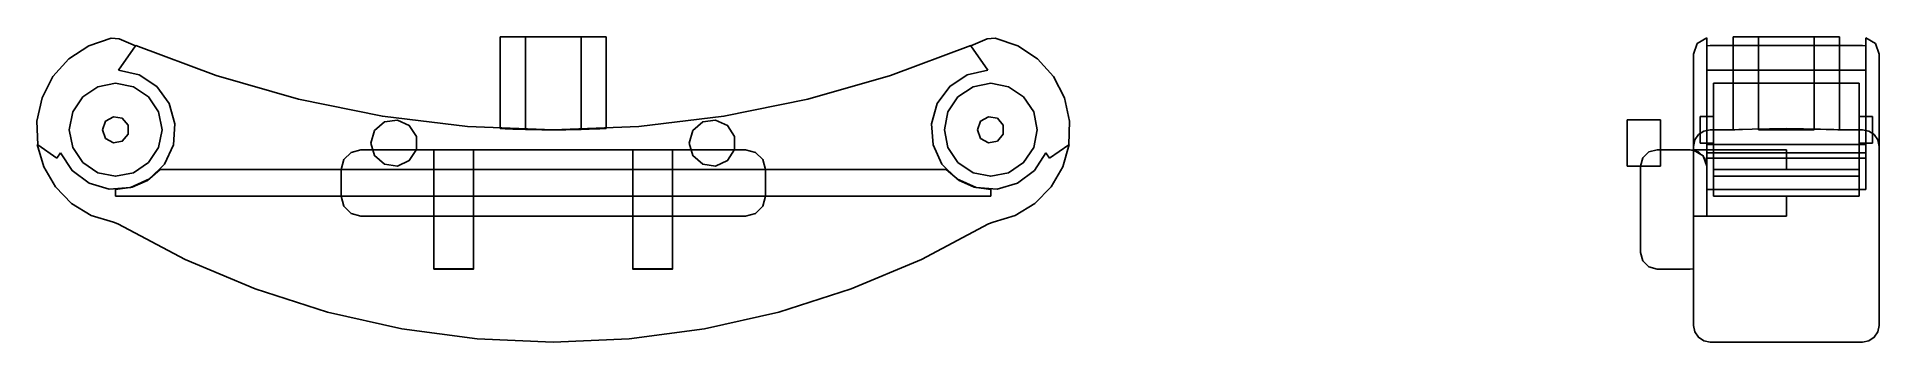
# Model space of a CAD drawing. Header units: millimetres. Extents: x -78 to 200, y -178 to 98.
# Drawn here: x -77.9 to 200, y 52 to 98 of the extents above.
import ezdxf

# ---------------------------------------------------------------- set-up
doc = ezdxf.new("R2010")
doc.units = ezdxf.units.MM
doc.layers.add('HIDDEN', color=8, linetype='Continuous')
doc.layers.add('VISIBLE', color=7, linetype='Continuous')

msp = doc.modelspace()

# ---------------------------------------------------------------- linework, layer by layer
at = {"layer": 'HIDDEN'}
for points in [[(-77.76, 81.73), (-77.89, 85.31), (-77.1, 88.82), (-75.46, 92.01), (-73.06, 94.69), (-70.06, 96.67), (-66.66, 97.83)], [(-65.45, 97.7), (-66.66, 97.83)], [(8, 98), (7.8, 98), (7.21, 98), (6.25, 98), (4.99, 98), (3.47, 98), (1.78, 98), (0, 98), (-1.78, 98), (-3.47, 98), (-4.99, 98), (-6.25, 98), (-7.21, 98), (-7.8, 98), (-8, 98)], [(-4.2, 98), (-4.09, 98), (-3.78, 98), (-3.28, 98), (-2.62, 98), (-1.82, 98), (-0.93, 98), (0, 98), (0.93, 98), (1.82, 98), (2.62, 98), (3.28, 98), (3.78, 98), (4.09, 98), (4.2, 98)], [(4.2, 98), (4.09, 98), (3.78, 98), (3.28, 98), (2.62, 98), (1.82, 98), (0.93, 98), (0, 98), (-0.93, 98), (-1.82, 98), (-2.62, 98), (-3.28, 98), (-3.78, 98), (-4.09, 98), (-4.2, 98)], [(-4.2, 84.05), (-4.2, 98)], [(4.2, 98), (4.2, 84.05)], [(66.66, 97.83), (65.45, 97.7)], [(174, 97.87), (174, 97.83)], [(174, 97.7), (174, 97.87)], [(174, 97.87), (174, 97.83)], [(174, 97.83), (174, 97.82), (174, 97.81), (174, 97.8), (174, 97.8), (174, 97.79), (174, 97.78), (174, 97.77), (174, 97.76), (174, 97.75), (174, 97.74), (174, 97.73), (174, 97.72), (174, 97.71), (174, 97.7)], [(174, 96.65), (174, 96.72), (174, 96.8), (174, 96.87), (174, 96.95), (174, 97.02), (174, 97.09), (174, 97.17), (174, 97.24), (174, 97.32), (174, 97.4), (174, 97.47), (174, 97.55), (174, 97.62), (174, 97.7)], [(186, 98), (185.1, 98), (184.22, 98), (183.36, 98), (182.53, 98), (181.74, 98), (181.01, 98), (180.34, 98), (179.75, 98), (179.23, 98), (178.79, 98), (178.45, 98), (178.2, 98), (178.05, 98), (178, 98)], [(186, 98), (185.53, 98), (185.07, 98), (184.61, 98), (184.18, 98), (183.77, 98), (183.38, 98), (183.03, 98), (182.72, 98), (182.44, 98), (182.22, 98), (182.04, 98), (181.91, 98), (181.83, 98), (181.8, 98)], [(181.8, 98), (181.91, 98), (182.22, 98), (182.72, 98), (183.38, 98), (184.18, 98), (185.07, 98), (186, 98), (186.93, 98), (187.82, 98), (188.62, 98), (189.28, 98), (189.78, 98), (190.09, 98), (190.2, 98)], [(181.8, 98), (181.8, 84)], [(194, 98), (193.95, 98), (193.8, 98), (193.55, 98), (193.21, 98), (192.77, 98), (192.25, 98), (191.66, 98), (190.99, 98), (190.26, 98), (189.47, 98), (188.64, 98), (187.78, 98), (186.9, 98), (186, 98)], [(190.2, 98), (190.17, 98), (190.09, 98), (189.96, 98), (189.78, 98), (189.56, 98), (189.28, 98), (188.97, 98), (188.62, 98), (188.23, 98), (187.82, 98), (187.39, 98), (186.93, 98), (186.47, 98), (186, 98)], [(190.2, 98), (190.2, 84)], [(198, 97.87), (198, 97.83)], [(198, 97.7), (198, 97.87)], [(198, 97.87), (198, 97.83)], [(198, 81.73), (198, 83.26), (198, 84.8), (198, 86.34), (198, 87.84), (198, 89.3), (198, 90.7), (198, 92.01), (198, 93.23), (198, 94.34), (198, 95.33), (198, 96.18), (198, 96.89), (198, 97.44), (198, 97.83)], [(198, 97.7), (198, 97.62), (198, 97.55), (198, 97.47), (198, 97.4), (198, 97.32), (198, 97.24), (198, 97.17), (198, 97.09), (198, 97.02), (198, 96.95), (198, 96.87), (198, 96.8), (198, 96.72), (198, 96.65)], [(-65.56, 92.99), (-63, 96.65)], [(-65.56, 92.99), (-63, 96.65)], [(-62.97, 96.69), (-50.86, 92.16), (-38.43, 88.61), (-25.76, 86.05), (-12.92, 84.51), (0, 84), (12.92, 84.51), (25.76, 86.05), (38.43, 88.61), (50.86, 92.16), (62.97, 96.69)], [(65.56, 92.99), (63, 96.65)], [(65.56, 92.99), (63, 96.65)], [(172, 81.5), (172, 81.57), (172, 81.79), (172, 82.15), (172, 82.65), (172, 83.3), (172, 84.08), (172, 85.01), (172, 86.08), (172, 87.29), (172, 88.64), (172, 90.13), (172, 91.75), (172, 93.51), (172, 95.4)], [(174.5, 96.69), (174, 96.65)], [(174, 96.65), (174, 96.03), (174, 95.31), (174, 94.49), (174, 93.59), (174, 92.61), (174, 91.56), (174, 90.45), (174, 89.28), (174, 88.07), (174, 86.83), (174, 85.56), (174, 84.28), (174, 83), (174, 81.73)], [(174, 92.99), (174, 96.65)], [(174.5, 96.69), (197.5, 96.69)], [(178, 96.69), (178, 84)], [(194, 96.69), (194, 84)], [(197.5, 96.69), (198, 96.65)], [(198, 92.99), (198, 96.65)], [(200, 81.5), (200, 81.57), (200, 81.79), (200, 82.15), (200, 82.65), (200, 83.3), (200, 84.08), (200, 85.01), (200, 86.08), (200, 87.29), (200, 88.64), (200, 90.13), (200, 91.75), (200, 93.51), (200, 95.4)], [(-65.56, 92.99), (-62.46, 92.28), (-59.8, 90.53), (-57.92, 87.96), (-57.05, 84.9), (-57.29, 81.73), (-58.63, 78.84), (-60.89, 76.59), (-63.78, 75.28), (-66.96, 75.05), (-70.01, 75.94), (-72.57, 77.84), (-74.3, 80.51)], [(-65.56, 92.99), (-62.46, 92.28), (-59.8, 90.53), (-57.92, 87.96), (-57.05, 84.9), (-57.29, 81.73), (-58.63, 78.84), (-60.89, 76.59), (-63.78, 75.28), (-66.96, 75.05), (-70.01, 75.94), (-72.57, 77.84), (-74.3, 80.51)], [(65.56, 92.99), (62.46, 92.28), (59.8, 90.53), (57.92, 87.96), (57.05, 84.9), (57.29, 81.73), (58.63, 78.84), (60.89, 76.59), (63.78, 75.28), (66.96, 75.05), (70.01, 75.94), (72.57, 77.84), (74.3, 80.51)], [(74.3, 80.51), (72.57, 77.84), (70.01, 75.94), (66.96, 75.05), (63.78, 75.28), (60.89, 76.59), (58.63, 78.84), (57.29, 81.73), (57.05, 84.9), (57.92, 87.96), (59.8, 90.53), (62.46, 92.28), (65.56, 92.99)], [(174, 92.99), (198, 92.99)], [(174, 92.99), (174, 92.68), (174, 91.94), (174, 90.82), (174, 89.36), (174, 87.65), (174, 85.76), (174, 83.78), (174, 81.81), (174, 79.95), (174, 78.29), (174, 76.91), (174, 75.86), (174, 75.22), (174, 75)], [(198, 92.99), (198, 92.68), (198, 91.94), (198, 90.82), (198, 89.36), (198, 87.65), (198, 85.76), (198, 83.78), (198, 81.81), (198, 79.95), (198, 78.29), (198, 76.91), (198, 75.86), (198, 75.22), (198, 75)], [(-73, 84), (-72.47, 86.68), (-70.95, 88.95), (-68.68, 90.47), (-66, 91), (-63.32, 90.47), (-61.05, 88.95), (-59.53, 86.68), (-59, 84), (-59.53, 81.32), (-61.05, 79.05), (-63.32, 77.53), (-66, 77), (-68.68, 77.53), (-70.95, 79.05), (-72.47, 81.32), (-73, 84)], [(-73, 84), (-72.47, 86.68), (-70.95, 88.95), (-68.68, 90.47), (-66, 91), (-63.32, 90.47), (-61.05, 88.95), (-59.53, 86.68), (-59, 84), (-59.53, 81.32), (-61.05, 79.05), (-63.32, 77.53), (-66, 77), (-68.68, 77.53), (-70.95, 79.05), (-72.47, 81.32), (-73, 84)], [(59, 84), (59.53, 86.68), (61.05, 88.95), (63.32, 90.47), (66, 91), (68.68, 90.47), (70.95, 88.95), (72.47, 86.68), (73, 84), (72.47, 81.32), (70.95, 79.05), (68.68, 77.53), (66, 77), (63.32, 77.53), (61.05, 79.05), (59.53, 81.32), (59, 84)], [(59, 84), (59.53, 86.68), (61.05, 88.95), (63.32, 90.47), (66, 91), (68.68, 90.47), (70.95, 88.95), (72.47, 86.68), (73, 84), (72.47, 81.32), (70.95, 79.05), (68.68, 77.53), (66, 77), (63.32, 77.53), (61.05, 79.05), (59.53, 81.32), (59, 84)], [(175, 84), (175, 84.78), (175, 85.56), (175, 86.31), (175, 87.04), (175, 87.72), (175, 88.36), (175, 88.95), (175, 89.47), (175, 89.93), (175, 90.31), (175, 90.61), (175, 90.82), (175, 90.96), (175, 91)], [(175, 84), (175, 84.78), (175, 85.56), (175, 86.31), (175, 87.04), (175, 87.72), (175, 88.36), (175, 88.95), (175, 89.47), (175, 89.93), (175, 90.31), (175, 90.61), (175, 90.82), (175, 90.96), (175, 91)], [(175, 91), (175, 90.82), (175, 90.31), (175, 89.47), (175, 88.36), (175, 87.04), (175, 85.56), (175, 84), (175, 82.44), (175, 80.96), (175, 79.64), (175, 78.53), (175, 77.69), (175, 77.18), (175, 77)], [(175, 91), (197, 91)], [(197, 84), (197, 84.78), (197, 85.56), (197, 86.31), (197, 87.04), (197, 87.72), (197, 88.36), (197, 88.95), (197, 89.47), (197, 89.93), (197, 90.31), (197, 90.61), (197, 90.82), (197, 90.96), (197, 91)], [(197, 84), (197, 84.78), (197, 85.56), (197, 86.31), (197, 87.04), (197, 87.72), (197, 88.36), (197, 88.95), (197, 89.47), (197, 89.93), (197, 90.31), (197, 90.61), (197, 90.82), (197, 90.96), (197, 91)], [(197, 91), (197, 90.82), (197, 90.31), (197, 89.47), (197, 88.36), (197, 87.04), (197, 85.56), (197, 84), (197, 82.44), (197, 80.96), (197, 79.64), (197, 78.53), (197, 77.69), (197, 77.18), (197, 77)], [(-68, 84), (-67.53, 85.29), (-66.35, 85.97), (-65, 85.73), (-64.12, 84.68), (-64.12, 83.32), (-65, 82.27), (-66.35, 82.03), (-67.53, 82.71), (-68, 84)], [(-68, 84), (-67.53, 85.29), (-66.35, 85.97), (-65, 85.73), (-64.12, 84.68), (-64.12, 83.32), (-65, 82.27), (-66.35, 82.03), (-67.53, 82.71), (-68, 84)], [(-68, 84), (-67.53, 85.29), (-66.35, 85.97), (-65, 85.73), (-64.12, 84.68), (-64.12, 83.32), (-65, 82.27), (-66.35, 82.03), (-67.53, 82.71), (-68, 84)], [(-68, 84), (-67.53, 85.29), (-66.35, 85.97), (-65, 85.73), (-64.12, 84.68), (-64.12, 83.32), (-65, 82.27), (-66.35, 82.03), (-67.53, 82.71), (-68, 84)], [(-27.5, 82), (-26.94, 83.89), (-25.45, 85.18), (-23.5, 85.46), (-21.71, 84.65), (-20.64, 82.99), (-20.64, 81.01), (-21.71, 79.35), (-23.5, 78.54), (-25.45, 78.82), (-26.94, 80.11), (-27.5, 82)], [(-3.4, 84.04), (-4.84, 84.07)], [(-4.2, 84.05), (-4.18, 84.05)], [(3.82, 84.04), (-1.21, 84), (-3.5, 84.04), (-4.03, 84.05), (-4.2, 84.05)], [(-4.12, 84.05), (-4.12, 84.05)], [(-4.1, 84.05), (-3.74, 84.04)], [(-2.76, 84.02), (-2.59, 84.02)], [(-1.44, 84.01), (-2.55, 84.02)], [(-1.72, 84.01), (-1.19, 84)], [(-0.76, 84), (-0.31, 84)], [(1.52, 84.01), (-0.46, 84)], [(-0.25, 84), (0.41, 84)], [(0.51, 84), (3.72, 84.04)], [(3.81, 84.04), (1.88, 84.01)], [(20.5, 82), (21.06, 83.89), (22.55, 85.18), (24.5, 85.46), (26.29, 84.65), (27.36, 82.99), (27.36, 81.01), (26.29, 79.35), (24.5, 78.54), (22.55, 78.82), (21.06, 80.11), (20.5, 82)], [(64, 84), (64.47, 85.29), (65.65, 85.97), (67, 85.73), (67.88, 84.68), (67.88, 83.32), (67, 82.27), (65.65, 82.03), (64.47, 82.71), (64, 84)], [(64, 84), (64.47, 85.29), (65.65, 85.97), (67, 85.73), (67.88, 84.68), (67.88, 83.32), (67, 82.27), (65.65, 82.03), (64.47, 82.71), (64, 84)], [(64, 84), (64.47, 85.29), (65.65, 85.97), (67, 85.73), (67.88, 84.68), (67.88, 83.32), (67, 82.27), (65.65, 82.03), (64.47, 82.71), (64, 84)], [(64, 84), (64.47, 85.29), (65.65, 85.97), (67, 85.73), (67.88, 84.68), (67.88, 83.32), (67, 82.27), (65.65, 82.03), (64.47, 82.71), (64, 84)], [(162, 82), (162, 82.39), (162, 82.78), (162, 83.16), (162, 83.52), (162, 83.86), (162, 84.18), (162, 84.47), (162, 84.74), (162, 84.96), (162, 85.15), (162, 85.3), (162, 85.41), (162, 85.48), (162, 85.5)], [(162, 85.5), (162, 85.41), (162, 85.15), (162, 84.74), (162, 84.18), (162, 83.52), (162, 82.78), (162, 82), (162, 81.22), (162, 80.48), (162, 79.82), (162, 79.26), (162, 78.85), (162, 78.59), (162, 78.5)], [(162, 82), (162, 82.39), (162, 82.78), (162, 83.16), (162, 83.52), (162, 83.86), (162, 84.18), (162, 84.47), (162, 84.74), (162, 84.96), (162, 85.15), (162, 85.3), (162, 85.41), (162, 85.48), (162, 85.5)], [(162, 85.5), (167, 85.5)], [(167, 82), (167, 82.39), (167, 82.78), (167, 83.16), (167, 83.52), (167, 83.86), (167, 84.18), (167, 84.47), (167, 84.74), (167, 84.96), (167, 85.15), (167, 85.3), (167, 85.41), (167, 85.48), (167, 85.5)], [(167, 85.5), (167, 85.41), (167, 85.15), (167, 84.74), (167, 84.18), (167, 83.52), (167, 82.78), (167, 82), (167, 81.22), (167, 80.48), (167, 79.82), (167, 79.26), (167, 78.85), (167, 78.59), (167, 78.5)], [(167, 82), (167, 82.39), (167, 82.78), (167, 83.16), (167, 83.52), (167, 83.86), (167, 84.18), (167, 84.47), (167, 84.74), (167, 84.96), (167, 85.15), (167, 85.3), (167, 85.41), (167, 85.48), (167, 85.5)], [(174.5, 84), (173.54, 83.81), (172.73, 83.27), (172.19, 82.46), (172, 81.5)], [(173, 84), (173, 84.22), (173, 84.45), (173, 84.66), (173, 84.87), (173, 85.06), (173, 85.25), (173, 85.41), (173, 85.56), (173, 85.69), (173, 85.8), (173, 85.89), (173, 85.95), (173, 85.99), (173, 86)], [(173, 86), (173, 85.95), (173, 85.8), (173, 85.56), (173, 85.25), (173, 84.87), (173, 84.45), (173, 84), (173, 83.55), (173, 83.13), (173, 82.75), (173, 82.44), (173, 82.2), (173, 82.05), (173, 82)], [(173, 84), (173, 84.22), (173, 84.45), (173, 84.66), (173, 84.87), (173, 85.06), (173, 85.25), (173, 85.41), (173, 85.56), (173, 85.69), (173, 85.8), (173, 85.89), (173, 85.95), (173, 85.99), (173, 86)], [(173, 86), (173, 85.95), (173, 85.8), (173, 85.56), (173, 85.25), (173, 84.87), (173, 84.45), (173, 84), (173, 83.55), (173, 83.13), (173, 82.75), (173, 82.44), (173, 82.2), (173, 82.05), (173, 82)], [(173, 86), (174, 86)], [(173, 86), (175, 86)], [(173, 82), (173, 82.01), (173, 82.05), (173, 82.11), (173, 82.2), (173, 82.31), (173, 82.44), (173, 82.59), (173, 82.75), (173, 82.94), (173, 83.13), (173, 83.34), (173, 83.55), (173, 83.78), (173, 84)], [(173, 82), (173, 82.01), (173, 82.05), (173, 82.11), (173, 82.2), (173, 82.31), (173, 82.44), (173, 82.59), (173, 82.75), (173, 82.94), (173, 83.13), (173, 83.34), (173, 83.55), (173, 83.78), (173, 84)], [(174, 82), (174, 82.28), (174, 82.57), (174, 82.85), (174, 83.14), (174, 83.42), (174, 83.71), (174, 84), (174, 84.29), (174, 84.58), (174, 84.86), (174, 85.15), (174, 85.43), (174, 85.72), (174, 86)], [(174.5, 84), (178, 84)], [(175, 84), (175, 84.22), (175, 84.45), (175, 84.66), (175, 84.87), (175, 85.06), (175, 85.25), (175, 85.41), (175, 85.56), (175, 85.69), (175, 85.8), (175, 85.89), (175, 85.95), (175, 85.99), (175, 86)], [(175, 86), (175, 85.95), (175, 85.8), (175, 85.56), (175, 85.25), (175, 84.87), (175, 84.45), (175, 84), (175, 83.55), (175, 83.13), (175, 82.75), (175, 82.44), (175, 82.2), (175, 82.05), (175, 82)], [(175, 84), (175, 84.22), (175, 84.45), (175, 84.66), (175, 84.87), (175, 85.06), (175, 85.25), (175, 85.41), (175, 85.56), (175, 85.69), (175, 85.8), (175, 85.89), (175, 85.95), (175, 85.99), (175, 86)], [(175, 86), (175, 85.95), (175, 85.8), (175, 85.56), (175, 85.25), (175, 84.87), (175, 84.45), (175, 84), (175, 83.55), (175, 83.13), (175, 82.75), (175, 82.44), (175, 82.2), (175, 82.05), (175, 82)], [(175, 77), (175, 77.04), (175, 77.18), (175, 77.39), (175, 77.69), (175, 78.07), (175, 78.53), (175, 79.05), (175, 79.64), (175, 80.28), (175, 80.96), (175, 81.69), (175, 82.44), (175, 83.22), (175, 84)], [(175, 82), (175, 82.01), (175, 82.05), (175, 82.11), (175, 82.2), (175, 82.31), (175, 82.44), (175, 82.59), (175, 82.75), (175, 82.94), (175, 83.13), (175, 83.34), (175, 83.55), (175, 83.78), (175, 84)], [(175, 77), (175, 77.04), (175, 77.18), (175, 77.39), (175, 77.69), (175, 78.07), (175, 78.53), (175, 79.05), (175, 79.64), (175, 80.28), (175, 80.96), (175, 81.69), (175, 82.44), (175, 83.22), (175, 84)], [(175, 82), (175, 82.01), (175, 82.05), (175, 82.11), (175, 82.2), (175, 82.31), (175, 82.44), (175, 82.59), (175, 82.75), (175, 82.94), (175, 83.13), (175, 83.34), (175, 83.55), (175, 83.78), (175, 84)], [(186, 84.2), (180.83, 84.11), (178, 84)], [(178, 84), (178.22, 84.01), (178.84, 84.04), (180.84, 84.11), (186, 84.2), (191.16, 84.11), (193.16, 84.04), (193.78, 84.01), (194, 84)], [(186, 84.05), (181.8, 84)], [(181.8, 84), (190.2, 84)], [(181.8, 84), (190.2, 84)], [(194, 84), (186, 84.2)], [(190.2, 84), (189.76, 84.01), (188.71, 84.03), (186, 84.05)], [(194, 84), (197.5, 84)], [(197, 84), (197, 84.22), (197, 84.45), (197, 84.66), (197, 84.87), (197, 85.06), (197, 85.25), (197, 85.41), (197, 85.56), (197, 85.69), (197, 85.8), (197, 85.89), (197, 85.95), (197, 85.99), (197, 86)], [(197, 86), (197, 85.95), (197, 85.8), (197, 85.56), (197, 85.25), (197, 84.87), (197, 84.45), (197, 84), (197, 83.55), (197, 83.13), (197, 82.75), (197, 82.44), (197, 82.2), (197, 82.05), (197, 82)], [(197, 84), (197, 84.22), (197, 84.45), (197, 84.66), (197, 84.87), (197, 85.06), (197, 85.25), (197, 85.41), (197, 85.56), (197, 85.69), (197, 85.8), (197, 85.89), (197, 85.95), (197, 85.99), (197, 86)], [(197, 86), (197, 85.95), (197, 85.8), (197, 85.56), (197, 85.25), (197, 84.87), (197, 84.45), (197, 84), (197, 83.55), (197, 83.13), (197, 82.75), (197, 82.44), (197, 82.2), (197, 82.05), (197, 82)], [(197, 86), (199, 86)], [(197, 82), (197, 82.01), (197, 82.05), (197, 82.11), (197, 82.2), (197, 82.31), (197, 82.44), (197, 82.59), (197, 82.75), (197, 82.94), (197, 83.13), (197, 83.34), (197, 83.55), (197, 83.78), (197, 84)], [(197, 77), (197, 77.04), (197, 77.18), (197, 77.39), (197, 77.69), (197, 78.07), (197, 78.53), (197, 79.05), (197, 79.64), (197, 80.28), (197, 80.96), (197, 81.69), (197, 82.44), (197, 83.22), (197, 84)], [(197, 82), (197, 82.01), (197, 82.05), (197, 82.11), (197, 82.2), (197, 82.31), (197, 82.44), (197, 82.59), (197, 82.75), (197, 82.94), (197, 83.13), (197, 83.34), (197, 83.55), (197, 83.78), (197, 84)], [(197, 77), (197, 77.04), (197, 77.18), (197, 77.39), (197, 77.69), (197, 78.07), (197, 78.53), (197, 79.05), (197, 79.64), (197, 80.28), (197, 80.96), (197, 81.69), (197, 82.44), (197, 83.22), (197, 84)], [(197.5, 84), (198.46, 83.81), (199.27, 83.27), (199.81, 82.46), (200, 81.5)], [(198, 86), (198, 85.72), (198, 85.43), (198, 85.15), (198, 84.86), (198, 84.58), (198, 84.29), (198, 84), (198, 83.71), (198, 83.42), (198, 83.14), (198, 82.85), (198, 82.57), (198, 82.28), (198, 82)], [(198, 86), (199, 86)], [(199, 84), (199, 84.22), (199, 84.45), (199, 84.66), (199, 84.87), (199, 85.06), (199, 85.25), (199, 85.41), (199, 85.56), (199, 85.69), (199, 85.8), (199, 85.89), (199, 85.95), (199, 85.99), (199, 86)], [(199, 86), (199, 85.95), (199, 85.8), (199, 85.56), (199, 85.25), (199, 84.87), (199, 84.45), (199, 84), (199, 83.55), (199, 83.13), (199, 82.75), (199, 82.44), (199, 82.2), (199, 82.05), (199, 82)], [(199, 84), (199, 84.22), (199, 84.45), (199, 84.66), (199, 84.87), (199, 85.06), (199, 85.25), (199, 85.41), (199, 85.56), (199, 85.69), (199, 85.8), (199, 85.89), (199, 85.95), (199, 85.99), (199, 86)], [(199, 86), (199, 85.95), (199, 85.8), (199, 85.56), (199, 85.25), (199, 84.87), (199, 84.45), (199, 84), (199, 83.55), (199, 83.13), (199, 82.75), (199, 82.44), (199, 82.2), (199, 82.05), (199, 82)], [(199, 82), (199, 82.01), (199, 82.05), (199, 82.11), (199, 82.2), (199, 82.31), (199, 82.44), (199, 82.59), (199, 82.75), (199, 82.94), (199, 83.13), (199, 83.34), (199, 83.55), (199, 83.78), (199, 84)], [(199, 82), (199, 82.01), (199, 82.05), (199, 82.11), (199, 82.2), (199, 82.31), (199, 82.44), (199, 82.59), (199, 82.75), (199, 82.94), (199, 83.13), (199, 83.34), (199, 83.55), (199, 83.78), (199, 84)], [(-66.34, 70.06), (-69.67, 71.09), (-72.65, 72.91), (-75.09, 75.4), (-76.85, 78.41), (-77.82, 81.77)], [(-74.87, 79.7), (-77.76, 81.73)], [(-74.87, 79.7), (-77.76, 81.73)], [(-32, 78), (-31.6, 79.5), (-30.5, 80.6), (-29, 81)], [(29, 81), (-29, 81)], [(-27.35, 81), (-20.65, 81)], [(-18, 81), (-12, 81)], [(-18, 78.5), (-18, 78.78), (-18, 79.06), (-18, 79.33), (-18, 79.58), (-18, 79.83), (-18, 80.06), (-18, 80.27), (-18, 80.45), (-18, 80.62), (-18, 80.75), (-18, 80.86), (-18, 80.94), (-18, 80.98), (-18, 81)], [(-12, 81), (-18, 81)], [(-12, 78.5), (-12, 78.78), (-12, 79.06), (-12, 79.33), (-12, 79.58), (-12, 79.83), (-12, 80.06), (-12, 80.27), (-12, 80.45), (-12, 80.62), (-12, 80.75), (-12, 80.86), (-12, 80.94), (-12, 80.98), (-12, 81)], [(12, 81), (18, 81)], [(12, 78.5), (12, 78.78), (12, 79.06), (12, 79.33), (12, 79.58), (12, 79.83), (12, 80.06), (12, 80.27), (12, 80.45), (12, 80.62), (12, 80.75), (12, 80.86), (12, 80.94), (12, 80.98), (12, 81)], [(18, 81), (12, 81)], [(18, 78.5), (18, 78.78), (18, 79.06), (18, 79.33), (18, 79.58), (18, 79.83), (18, 80.06), (18, 80.27), (18, 80.45), (18, 80.62), (18, 80.75), (18, 80.86), (18, 80.94), (18, 80.98), (18, 81)], [(20.65, 81), (27.35, 81)], [(32, 78), (31.6, 79.5), (30.5, 80.6), (29, 81)], [(77.82, 81.77), (76.85, 78.41), (75.09, 75.4), (72.65, 72.91), (69.67, 71.09), (66.34, 70.06)], [(77.76, 81.73), (74.87, 79.7)], [(77.76, 81.73), (74.87, 79.7)], [(162, 78.5), (162, 78.52), (162, 78.59), (162, 78.7), (162, 78.85), (162, 79.04), (162, 79.26), (162, 79.53), (162, 79.82), (162, 80.14), (162, 80.48), (162, 80.84), (162, 81.22), (162, 81.61), (162, 82)], [(162, 78.5), (162, 78.52), (162, 78.59), (162, 78.7), (162, 78.85), (162, 79.04), (162, 79.26), (162, 79.53), (162, 79.82), (162, 80.14), (162, 80.48), (162, 80.84), (162, 81.22), (162, 81.61), (162, 82)], [(164, 78.5), (164.33, 79.75), (165.25, 80.67), (166.5, 81)], [(164, 78.5), (164.33, 79.75), (165.25, 80.67), (166.5, 81)], [(164, 78.5), (164.33, 79.75), (165.25, 80.67), (166.5, 81)], [(164, 78.5), (164.33, 79.75), (165.25, 80.67), (166.5, 81)], [(167, 81), (166.5, 81)], [(171.5, 81), (166.5, 81)], [(167, 81), (166.5, 81)], [(171.5, 81), (166.5, 81)], [(167, 78.5), (167, 78.52), (167, 78.59), (167, 78.7), (167, 78.85), (167, 79.04), (167, 79.26), (167, 79.53), (167, 79.82), (167, 80.14), (167, 80.48), (167, 80.84), (167, 81.22), (167, 81.61), (167, 82)], [(167, 78.5), (167, 78.52), (167, 78.59), (167, 78.7), (167, 78.85), (167, 79.04), (167, 79.26), (167, 79.53), (167, 79.82), (167, 80.14), (167, 80.48), (167, 80.84), (167, 81.22), (167, 81.61), (167, 82)], [(174, 78.5), (173.67, 79.75), (172.75, 80.67), (171.5, 81)], [(174, 78.5), (173.67, 79.75), (172.75, 80.67), (171.5, 81)], [(174, 78.5), (173.67, 79.75), (172.75, 80.67), (171.5, 81)], [(172, 72.52), (172, 72.72), (172, 73), (172, 73.35), (172, 73.77), (172, 74.26), (172, 74.81), (172, 75.42), (172, 76.09), (172, 76.8), (172, 77.57), (172, 78.38), (172, 79.22), (172, 80.1), (172, 81)], [(172, 81), (172, 80.98), (172, 80.92), (172, 80.83), (172, 80.7), (172, 80.54), (172, 80.35), (172, 80.12), (172, 79.87), (172, 79.6), (172, 79.3), (172, 78.99), (172, 78.67), (172, 78.34), (172, 78)], [(172, 78), (172, 78.34), (172, 78.67), (172, 78.99), (172, 79.3), (172, 79.6), (172, 79.87), (172, 80.12), (172, 80.35), (172, 80.54), (172, 80.7), (172, 80.83), (172, 80.92), (172, 80.98), (172, 81)], [(186, 81), (172, 81)], [(186, 81), (172, 81)], [(174, 78.5), (173.44, 80.08), (172, 80.95)], [(173, 82), (174, 82)], [(173, 82), (175, 82)], [(174.5, 81.77), (174, 81.73)], [(174, 81.73), (174, 79.7)], [(174, 79.7), (174, 81.73)], [(174, 75), (174, 75.04), (174, 75.16), (174, 75.36), (174, 75.63), (174, 75.97), (174, 76.39), (174, 76.88), (174, 77.42), (174, 78.03), (174, 78.69), (174, 79.39), (174, 80.14), (174, 80.92), (174, 81.73)], [(174.5, 81.77), (197.5, 81.77)], [(175, 81.77), (175, 81.18), (175, 80.63), (175, 80.09), (175, 79.59), (175, 79.13), (175, 78.7), (175, 78.31), (175, 77.97), (175, 77.68), (175, 77.44), (175, 77.25), (175, 77.11), (175, 77.03), (175, 77)], [(186, 78), (186, 78.34), (186, 78.67), (186, 78.99), (186, 79.3), (186, 79.6), (186, 79.87), (186, 80.12), (186, 80.35), (186, 80.54), (186, 80.7), (186, 80.83), (186, 80.92), (186, 80.98), (186, 81)], [(186, 78), (186, 78.34), (186, 78.67), (186, 78.99), (186, 79.3), (186, 79.6), (186, 79.87), (186, 80.12), (186, 80.35), (186, 80.54), (186, 80.7), (186, 80.83), (186, 80.92), (186, 80.98), (186, 81)], [(197, 82), (199, 82)], [(197, 81.77), (197, 81.18), (197, 80.63), (197, 80.09), (197, 79.59), (197, 79.13), (197, 78.7), (197, 78.31), (197, 77.97), (197, 77.68), (197, 77.44), (197, 77.25), (197, 77.11), (197, 77.03), (197, 77)], [(197.5, 81.77), (198, 81.73)], [(198, 82), (199, 82)], [(198, 81.73), (198, 79.7)], [(198, 79.7), (198, 81.73)], [(198, 81.73), (198, 80.92), (198, 80.14), (198, 79.39), (198, 78.69), (198, 78.03), (198, 77.42), (198, 76.88), (198, 76.39), (198, 75.97), (198, 75.63), (198, 75.36), (198, 75.16), (198, 75.04), (198, 75)], [(-74.87, 79.7), (-74.3, 80.51)], [(-74.87, 79.7), (-74.3, 80.51)], [(-59.29, 78), (-61.21, 76.38), (-63.51, 75.35), (-66, 75)], [(-59.29, 78), (-61.21, 76.38), (-63.51, 75.35), (-66, 75)], [(-32, 78), (-59.29, 78)], [(59.29, 78), (-59.29, 78)], [(-32, 78), (-32, 74)], [(-18, 71), (-18, 78.5)], [(-18, 78), (-12, 78)], [(-12, 71), (-12, 78.5)], [(12, 71), (12, 78.5)], [(12, 78), (18, 78)], [(18, 71), (18, 78.5)], [(32, 78), (32, 74)], [(59.29, 78), (32, 78)], [(66, 75), (63.51, 75.35), (61.21, 76.38), (59.29, 78)], [(66, 75), (63.51, 75.35), (61.21, 76.38), (59.29, 78)], [(74.87, 79.7), (74.3, 80.51)], [(74.87, 79.7), (74.3, 80.51)], [(162, 78.5), (167, 78.5)], [(164, 65.5), (164, 78.5)], [(164, 65.5), (164, 78.5)], [(172, 74), (172, 78)], [(172, 74), (172, 78)], [(174, 80.51), (174, 79.83), (174, 79.18), (174, 78.56), (174, 77.98), (174, 77.44), (174, 76.95), (174, 76.5), (174, 76.11), (174, 75.78), (174, 75.5), (174, 75.28), (174, 75.13), (174, 75.03), (174, 75)], [(174, 79.7), (174, 80.51)], [(174, 80.51), (198, 80.51)], [(174, 79.7), (174, 80.51)], [(174, 75), (174, 75.03), (174, 75.13), (174, 75.28), (174, 75.5), (174, 75.78), (174, 76.11), (174, 76.5), (174, 76.95), (174, 77.44), (174, 77.98), (174, 78.56), (174, 79.18), (174, 79.83), (174, 80.51)], [(174, 80.51), (198, 80.51)], [(198, 79.7), (174, 79.7)], [(198, 79.7), (174, 79.7)], [(174, 71), (174, 78.5)], [(174, 71), (174, 78.5)], [(174, 71), (174, 78.5)], [(174, 71), (174, 78.5)], [(175, 78), (175, 74)], [(186, 78), (175, 78)], [(186, 78), (175, 78)], [(175, 78), (175, 74)], [(175, 78), (175, 77.61), (175, 77.24), (175, 76.89), (175, 76.58), (175, 76.28), (175, 76.02), (175, 75.78), (175, 75.58), (175, 75.4), (175, 75.26), (175, 75.15), (175, 75.06), (175, 75.02), (175, 75)], [(175, 78), (197, 78)], [(175, 78), (197, 78)], [(175, 75), (175, 75.02), (175, 75.06), (175, 75.15), (175, 75.26), (175, 75.4), (175, 75.58), (175, 75.78), (175, 76.02), (175, 76.28), (175, 76.58), (175, 76.89), (175, 77.24), (175, 77.61), (175, 78)], [(197, 75), (197, 75.02), (197, 75.06), (197, 75.15), (197, 75.26), (197, 75.4), (197, 75.58), (197, 75.78), (197, 76.02), (197, 76.28), (197, 76.58), (197, 76.89), (197, 77.24), (197, 77.61), (197, 78)], [(197, 78), (197, 77.61), (197, 77.24), (197, 76.89), (197, 76.58), (197, 76.28), (197, 76.02), (197, 75.78), (197, 75.58), (197, 75.4), (197, 75.26), (197, 75.15), (197, 75.06), (197, 75.02), (197, 75)], [(198, 75), (198, 75.03), (198, 75.13), (198, 75.28), (198, 75.5), (198, 75.78), (198, 76.11), (198, 76.5), (198, 76.95), (198, 77.44), (198, 77.98), (198, 78.56), (198, 79.18), (198, 79.83), (198, 80.51)], [(198, 79.7), (198, 80.51)], [(198, 79.7), (198, 80.51)], [(198, 75), (198, 75.03), (198, 75.13), (198, 75.28), (198, 75.5), (198, 75.78), (198, 76.11), (198, 76.5), (198, 76.95), (198, 77.44), (198, 77.98), (198, 78.56), (198, 79.18), (198, 79.83), (198, 80.51)], [(175, 77), (197, 77)], [(175, 77), (197, 77)], [(-66, 74), (-66, 75)], [(-66, 74), (-66, 75)], [(-32, 74), (-66, 74)], [(66, 74), (-66, 74)], [(-32, 74), (-31.6, 72.5), (-30.5, 71.4), (-29, 71)], [(-18, 74), (-12, 74)], [(12, 74), (18, 74)], [(32, 74), (31.6, 72.5), (30.5, 71.4), (29, 71)], [(66, 74), (32, 74)], [(66, 74), (66, 75)], [(66, 74), (66, 75)], [(172, 74), (172, 73.66), (172, 73.33), (172, 73.01), (172, 72.7), (172, 72.4), (172, 72.13), (172, 71.88), (172, 71.65), (172, 71.46), (172, 71.3), (172, 71.17), (172, 71.08), (172, 71.02), (172, 71)], [(172, 71), (172, 71.02), (172, 71.08), (172, 71.17), (172, 71.3), (172, 71.46), (172, 71.65), (172, 71.88), (172, 72.13), (172, 72.4), (172, 72.7), (172, 73.01), (172, 73.33), (172, 73.66), (172, 74)], [(172, 71.97), (172, 72.52)], [(174, 75), (175, 75)], [(174, 75), (175, 75)], [(175, 74), (175, 75)], [(175, 74), (175, 75)], [(175, 75), (197, 75)], [(175, 75), (197, 75)], [(186, 74), (175, 74)], [(186, 74), (175, 74)], [(197, 74), (175, 74)], [(197, 74), (175, 74)], [(186, 74), (186, 73.66), (186, 73.33), (186, 73.01), (186, 72.7), (186, 72.4), (186, 72.13), (186, 71.88), (186, 71.65), (186, 71.46), (186, 71.3), (186, 71.17), (186, 71.08), (186, 71.02), (186, 71)], [(186, 74), (186, 73.66), (186, 73.33), (186, 73.01), (186, 72.7), (186, 72.4), (186, 72.13), (186, 71.88), (186, 71.65), (186, 71.46), (186, 71.3), (186, 71.17), (186, 71.08), (186, 71.02), (186, 71)], [(197, 74), (197, 75)], [(197, 74), (197, 75)], [(197, 75), (198, 75)], [(197, 75), (198, 75)], [(200, 71.97), (200, 72.52)], [(-65.68, 69.81), (-66.34, 70.06)], [(65.68, 69.81), (55.54, 64.46), (44.96, 60.02), (34.03, 56.53), (22.83, 54.02), (11.46, 52.51), (0, 52), (-11.46, 52.51), (-22.83, 54.02), (-34.03, 56.53), (-44.96, 60.02), (-55.54, 64.46), (-65.68, 69.81)], [(29, 71), (-29, 71)], [(-18, 63.05), (-18, 71)], [(-18, 71), (-12, 71)], [(-12, 63.05), (-12, 71)], [(12, 63.05), (12, 71)], [(12, 71), (18, 71)], [(18, 63.05), (18, 71)], [(66.34, 70.06), (65.68, 69.81)], [(172, 54.5), (172, 54.59), (172, 54.86), (172, 55.32), (172, 55.96), (172, 56.77), (172, 57.77), (172, 58.95), (172, 60.3), (172, 61.82), (172, 63.52), (172, 65.38), (172, 67.42), (172, 69.61), (172, 71.97)], [(172, 63.05), (172, 71)], [(172, 63.05), (172, 71)], [(172, 63.05), (172, 71)], [(172, 63.05), (172, 71)], [(174, 71), (172, 71)], [(174, 71), (172, 71)], [(186, 71), (172, 71)], [(174, 71), (172, 71)], [(174, 71), (172, 71)], [(186, 71), (172, 71)], [(200, 54.5), (200, 54.59), (200, 54.86), (200, 55.32), (200, 55.96), (200, 56.77), (200, 57.77), (200, 58.95), (200, 60.3), (200, 61.82), (200, 63.52), (200, 65.38), (200, 67.42), (200, 69.61), (200, 71.97)], [(164, 65.5), (164.33, 64.25), (165.25, 63.33), (166.5, 63)], [(164, 65.5), (164.33, 64.25), (165.25, 63.33), (166.5, 63)], [(164, 65.5), (164.33, 64.25), (165.25, 63.33), (166.5, 63)], [(-12, 63.05), (-18, 63.05)], [(-18, 63.05), (-18, 63.04), (-18, 63.04), (-18, 63.03), (-18, 63.03), (-18, 63.02), (-18, 63.02), (-18, 63.01), (-18, 63.01), (-18, 63.01), (-18, 63), (-18, 63), (-18, 63), (-18, 63), (-18, 63)], [(-12, 63), (-18, 63)], [(-12, 63.05), (-12, 63.04), (-12, 63.04), (-12, 63.03), (-12, 63.03), (-12, 63.02), (-12, 63.02), (-12, 63.01), (-12, 63.01), (-12, 63.01), (-12, 63), (-12, 63), (-12, 63), (-12, 63), (-12, 63)], [(18, 63.05), (12, 63.05)], [(12, 63.05), (12, 63.04), (12, 63.04), (12, 63.03), (12, 63.03), (12, 63.02), (12, 63.02), (12, 63.01), (12, 63.01), (12, 63.01), (12, 63), (12, 63), (12, 63), (12, 63), (12, 63)], [(18, 63), (12, 63)], [(18, 63.05), (18, 63.04), (18, 63.04), (18, 63.03), (18, 63.03), (18, 63.02), (18, 63.02), (18, 63.01), (18, 63.01), (18, 63.01), (18, 63), (18, 63), (18, 63), (18, 63), (18, 63)], [(171.5, 63), (166.5, 63)], [(171.5, 63), (166.5, 63)], [(172, 63.05), (171.5, 63)], [(172, 63.05), (171.5, 63)], [(172, 63.05), (171.5, 63)]]:
    msp.add_lwpolyline(points, dxfattribs=at)
at = {"layer": 'VISIBLE'}
for points in [[(-66.66, 97.83), (-70.06, 96.67), (-73.06, 94.69), (-75.46, 92.01), (-77.1, 88.82), (-77.89, 85.31), (-77.76, 81.73)], [(-65.45, 97.7), (-66.66, 97.83)], [(-65.45, 97.7), (-63, 96.65)], [(-63, 96.65), (-65.45, 97.7)], [(-8, 84.2), (-8, 98)], [(-8, 98), (-7.8, 98), (-7.21, 98), (-6.25, 98), (-4.99, 98), (-3.47, 98), (-1.78, 98), (0, 98), (1.78, 98), (3.47, 98), (4.99, 98), (6.25, 98), (7.21, 98), (7.8, 98), (8, 98)], [(8, 98), (8, 84.2)], [(63, 96.65), (65.45, 97.7)], [(65.45, 97.7), (63, 96.65)], [(66.66, 97.83), (65.45, 97.7)], [(66.66, 97.83), (70.06, 96.67), (73.06, 94.69), (75.46, 92.01), (77.1, 88.82), (77.89, 85.31), (77.76, 81.73)], [(77.76, 81.73), (77.89, 85.31), (77.1, 88.82), (75.46, 92.01), (73.06, 94.69), (70.06, 96.67), (66.66, 97.83)], [(174, 97.87), (172.56, 96.99), (172, 95.4)], [(174, 97.87), (172.56, 96.99), (172, 95.4)], [(174, 97.83), (174, 97.87)], [(174, 81.73), (174, 83.26), (174, 84.8), (174, 86.34), (174, 87.84), (174, 89.3), (174, 90.7), (174, 92.01), (174, 93.23), (174, 94.34), (174, 95.33), (174, 96.18), (174, 96.89), (174, 97.44), (174, 97.83)], [(174, 97.83), (174, 97.7)], [(174, 97.7), (174, 97.65), (174, 97.59), (174, 97.53), (174, 97.46), (174, 97.4), (174, 97.33), (174, 97.25), (174, 97.18), (174, 97.1), (174, 97.01), (174, 96.93), (174, 96.84), (174, 96.74), (174, 96.65)], [(174, 97.7), (174, 97.62), (174, 97.55), (174, 97.47), (174, 97.4), (174, 97.32), (174, 97.24), (174, 97.17), (174, 97.09), (174, 97.02), (174, 96.95), (174, 96.87), (174, 96.8), (174, 96.72), (174, 96.65)], [(178, 98), (178.2, 98), (178.79, 98), (179.75, 98), (181.01, 98), (182.53, 98), (184.22, 98), (186, 98), (187.78, 98), (189.47, 98), (190.99, 98), (192.25, 98), (193.21, 98), (193.8, 98), (194, 98)], [(178, 98), (178, 96.69)], [(194, 98), (194, 96.69)], [(198, 97.83), (198, 97.87)], [(198, 97.87), (199.44, 96.99), (200, 95.4)], [(198, 97.87), (199.44, 96.99), (200, 95.4)], [(198, 97.83), (198, 97.44), (198, 96.89), (198, 96.18), (198, 95.33), (198, 94.34), (198, 93.23), (198, 92.01), (198, 90.7), (198, 89.3), (198, 87.84), (198, 86.34), (198, 84.8), (198, 83.26), (198, 81.73)], [(198, 97.83), (198, 97.7)], [(198, 96.65), (198, 96.72), (198, 96.8), (198, 96.87), (198, 96.95), (198, 97.02), (198, 97.09), (198, 97.17), (198, 97.24), (198, 97.32), (198, 97.4), (198, 97.47), (198, 97.55), (198, 97.62), (198, 97.7)], [(-62.97, 96.69), (-63, 96.65)], [(-62.97, 96.69), (-63, 96.65)], [(-62.97, 96.69), (-50.86, 92.16), (-38.43, 88.61), (-25.76, 86.05), (-12.92, 84.51), (0, 84), (12.92, 84.51), (25.76, 86.05), (38.43, 88.61), (50.86, 92.16), (62.97, 96.69)], [(62.97, 96.69), (63, 96.65)], [(62.97, 96.69), (63, 96.65)], [(172, 95.4), (172, 94.7), (172, 93.59), (172, 92.1), (172, 90.31), (172, 88.27), (172, 86.07), (172, 83.79), (172, 81.52), (172, 79.34), (172, 77.34), (172, 75.6), (172, 74.18), (172, 73.14), (172, 72.52)], [(172, 81), (172, 82.32), (172, 83.66), (172, 85.01), (172, 86.34), (172, 87.64), (172, 88.9), (172, 90.08), (172, 91.19), (172, 92.2), (172, 93.1), (172, 93.88), (172, 94.53), (172, 95.04), (172, 95.4)], [(172, 95.4), (172, 93.51), (172, 91.75), (172, 90.13), (172, 88.64), (172, 87.29), (172, 86.08), (172, 85.01), (172, 84.08), (172, 83.3), (172, 82.65), (172, 82.15), (172, 81.79), (172, 81.57), (172, 81.5)], [(174.5, 96.69), (174, 96.65)], [(174, 92.99), (174, 96.65)], [(174.5, 96.69), (197.5, 96.69)], [(197.5, 96.69), (198, 96.65)], [(198, 92.99), (198, 96.65)], [(200, 95.4), (200, 94.7), (200, 93.59), (200, 92.1), (200, 90.31), (200, 88.27), (200, 86.07), (200, 83.79), (200, 81.52), (200, 79.34), (200, 77.34), (200, 75.6), (200, 74.18), (200, 73.14), (200, 72.52)], [(200, 72.52), (200, 73.14), (200, 74.18), (200, 75.6), (200, 77.34), (200, 79.34), (200, 81.52), (200, 83.79), (200, 86.07), (200, 88.27), (200, 90.31), (200, 92.1), (200, 93.59), (200, 94.7), (200, 95.4)], [(200, 95.4), (200, 93.51), (200, 91.75), (200, 90.13), (200, 88.64), (200, 87.29), (200, 86.08), (200, 85.01), (200, 84.08), (200, 83.3), (200, 82.65), (200, 82.15), (200, 81.79), (200, 81.57), (200, 81.5)], [(174, 86), (174, 86.8), (174, 87.58), (174, 88.33), (174, 89.04), (174, 89.71), (174, 90.33), (174, 90.9), (174, 91.4), (174, 91.84), (174, 92.22), (174, 92.52), (174, 92.75), (174, 92.91), (174, 92.99)], [(174, 92.99), (198, 92.99)], [(198, 92.99), (198, 92.91), (198, 92.75), (198, 92.52), (198, 92.22), (198, 91.84), (198, 91.4), (198, 90.9), (198, 90.33), (198, 89.71), (198, 89.04), (198, 88.33), (198, 87.58), (198, 86.8), (198, 86)], [(175, 91), (175, 90.94), (175, 90.74), (175, 90.43), (175, 90), (175, 89.46), (175, 88.81), (175, 88.08), (175, 87.28), (175, 86.41), (175, 85.51), (175, 84.57), (175, 83.62), (175, 82.68), (175, 81.77)], [(175, 91), (197, 91)], [(197, 91), (197, 90.94), (197, 90.74), (197, 90.43), (197, 90), (197, 89.46), (197, 88.81), (197, 88.08), (197, 87.28), (197, 86.41), (197, 85.51), (197, 84.57), (197, 83.62), (197, 82.68), (197, 81.77)], [(-27.5, 82), (-26.94, 83.89), (-25.45, 85.18), (-23.5, 85.46), (-21.71, 84.65), (-20.64, 82.99), (-20.64, 81.01), (-21.71, 79.35), (-23.5, 78.54), (-25.45, 78.82), (-26.94, 80.11), (-27.5, 82)], [(-8, 84.2), (-7.54, 84.17), (-6.1, 84.11), (0.04, 84), (6.12, 84.12), (7.54, 84.18), (8, 84.2)], [(-4.84, 84.07), (-7.24, 84.16), (-7.81, 84.19), (-8, 84.2)], [(-4.18, 84.05), (-4.12, 84.05)], [(-4.12, 84.05), (-4.1, 84.05)], [(-3.74, 84.04), (-2.76, 84.02)], [(-2.55, 84.02), (-3.4, 84.04)], [(-2.59, 84.02), (-1.72, 84.01)], [(-0.46, 84), (-1.44, 84.01)], [(-1.19, 84), (-0.76, 84)], [(-0.31, 84), (-0.25, 84)], [(0.41, 84), (0.51, 84)], [(1.88, 84.01), (1.52, 84.01)], [(3.72, 84.04), (4.2, 84.05)], [(8, 84.2), (7.76, 84.19), (7.01, 84.15), (3.81, 84.04)], [(4.2, 84.05), (3.82, 84.04)], [(20.5, 82), (21.06, 83.89), (22.55, 85.18), (24.5, 85.46), (26.29, 84.65), (27.36, 82.99), (27.36, 81.01), (26.29, 79.35), (24.5, 78.54), (22.55, 78.82), (21.06, 80.11), (20.5, 82)], [(162, 85.5), (162, 85.41), (162, 85.15), (162, 84.74), (162, 84.18), (162, 83.52), (162, 82.78), (162, 82), (162, 81.22), (162, 80.48), (162, 79.82), (162, 79.26), (162, 78.85), (162, 78.59), (162, 78.5)], [(162, 85.5), (167, 85.5)], [(167, 85.5), (167, 85.41), (167, 85.15), (167, 84.74), (167, 84.18), (167, 83.52), (167, 82.78), (167, 82), (167, 81.22), (167, 80.48), (167, 79.82), (167, 79.26), (167, 78.85), (167, 78.59), (167, 78.5)], [(174, 86), (175, 86)], [(197, 86), (198, 86)], [(-77.82, 81.77), (-77.76, 81.73)], [(-77.82, 81.77), (-77.76, 81.73)], [(-66.34, 70.06), (-69.67, 71.09), (-72.65, 72.91), (-75.09, 75.4), (-76.85, 78.41), (-77.82, 81.77)], [(-29, 81), (-30.5, 80.6), (-31.6, 79.5), (-32, 78)], [(-29, 81), (-27.35, 81)], [(-20.65, 81), (-18, 81)], [(-18, 78.5), (-18, 78.78), (-18, 79.06), (-18, 79.33), (-18, 79.58), (-18, 79.83), (-18, 80.06), (-18, 80.27), (-18, 80.45), (-18, 80.62), (-18, 80.75), (-18, 80.86), (-18, 80.94), (-18, 80.98), (-18, 81)], [(-12, 81), (-18, 81)], [(-12, 81), (12, 81)], [(-12, 78.5), (-12, 78.78), (-12, 79.06), (-12, 79.33), (-12, 79.58), (-12, 79.83), (-12, 80.06), (-12, 80.27), (-12, 80.45), (-12, 80.62), (-12, 80.75), (-12, 80.86), (-12, 80.94), (-12, 80.98), (-12, 81)], [(12, 78.5), (12, 78.78), (12, 79.06), (12, 79.33), (12, 79.58), (12, 79.83), (12, 80.06), (12, 80.27), (12, 80.45), (12, 80.62), (12, 80.75), (12, 80.86), (12, 80.94), (12, 80.98), (12, 81)], [(18, 81), (12, 81)], [(18, 81), (20.65, 81)], [(18, 78.5), (18, 78.78), (18, 79.06), (18, 79.33), (18, 79.58), (18, 79.83), (18, 80.06), (18, 80.27), (18, 80.45), (18, 80.62), (18, 80.75), (18, 80.86), (18, 80.94), (18, 80.98), (18, 81)], [(27.35, 81), (29, 81)], [(32, 78), (31.6, 79.5), (30.5, 80.6), (29, 81)], [(77.82, 81.77), (76.85, 78.41), (75.09, 75.4), (72.65, 72.91), (69.67, 71.09), (66.34, 70.06)], [(77.82, 81.77), (77.76, 81.73)], [(77.82, 81.77), (77.76, 81.73)], [(171.5, 81), (167, 81)], [(171.5, 81), (167, 81)], [(172, 80.95), (171.5, 81)], [(174, 81.73), (174, 81.74), (174, 81.76), (174, 81.78), (174, 81.8), (174, 81.82), (174, 81.84), (174, 81.86), (174, 81.88), (174, 81.9), (174, 81.92), (174, 81.94), (174, 81.96), (174, 81.98), (174, 82)], [(174, 82), (175, 82)], [(174.5, 81.77), (174, 81.73)], [(174.5, 81.77), (197.5, 81.77)], [(197, 82), (198, 82)], [(197.5, 81.77), (198, 81.73)], [(198, 82), (198, 81.98), (198, 81.96), (198, 81.94), (198, 81.92), (198, 81.9), (198, 81.88), (198, 81.86), (198, 81.84), (198, 81.82), (198, 81.8), (198, 81.78), (198, 81.76), (198, 81.74), (198, 81.73)], [(-32, 74), (-32, 78)], [(-32, 78), (-18, 78)], [(-18, 65.5), (-18, 78.5)], [(-12, 65.5), (-12, 78.5)], [(-12, 78), (12, 78)], [(12, 65.5), (12, 78.5)], [(18, 65.5), (18, 78.5)], [(18, 78), (32, 78)], [(32, 74), (32, 78)], [(162, 78.5), (167, 78.5)], [(164, 65.5), (164, 78.5)], [(164, 65.5), (164, 78.5)], [(-32, 74), (-31.6, 72.5), (-30.5, 71.4), (-29, 71)], [(-32, 74), (-18, 74)], [(-12, 74), (12, 74)], [(18, 74), (32, 74)], [(29, 71), (30.5, 71.4), (31.6, 72.5), (32, 74)], [(172, 72.52), (172, 71.97)], [(200, 72.52), (200, 71.97)], [(-65.68, 69.81), (-66.34, 70.06)], [(65.68, 69.81), (55.54, 64.46), (44.96, 60.02), (34.03, 56.53), (22.83, 54.02), (11.46, 52.51), (0, 52), (-11.46, 52.51), (-22.83, 54.02), (-34.03, 56.53), (-44.96, 60.02), (-55.54, 64.46), (-65.68, 69.81)], [(-29, 71), (-18, 71)], [(-12, 71), (12, 71)], [(18, 71), (29, 71)], [(66.34, 70.06), (65.68, 69.81)], [(172, 71.97), (172, 69.61), (172, 67.42), (172, 65.38), (172, 63.52), (172, 61.82), (172, 60.3), (172, 58.95), (172, 57.77), (172, 56.77), (172, 55.96), (172, 55.32), (172, 54.86), (172, 54.59), (172, 54.5)], [(200, 71.97), (200, 69.61), (200, 67.42), (200, 65.38), (200, 63.52), (200, 61.82), (200, 60.3), (200, 58.95), (200, 57.77), (200, 56.77), (200, 55.96), (200, 55.32), (200, 54.86), (200, 54.59), (200, 54.5)], [(-18, 65.5), (-18, 65.22), (-18, 64.94), (-18, 64.67), (-18, 64.42), (-18, 64.17), (-18, 63.94), (-18, 63.73), (-18, 63.55), (-18, 63.38), (-18, 63.25), (-18, 63.14), (-18, 63.06), (-18, 63.02), (-18, 63)], [(-12, 65.5), (-12, 65.22), (-12, 64.94), (-12, 64.67), (-12, 64.42), (-12, 64.17), (-12, 63.94), (-12, 63.73), (-12, 63.55), (-12, 63.38), (-12, 63.25), (-12, 63.14), (-12, 63.06), (-12, 63.02), (-12, 63)], [(12, 65.5), (12, 65.22), (12, 64.94), (12, 64.67), (12, 64.42), (12, 64.17), (12, 63.94), (12, 63.73), (12, 63.55), (12, 63.38), (12, 63.25), (12, 63.14), (12, 63.06), (12, 63.02), (12, 63)], [(18, 65.5), (18, 65.22), (18, 64.94), (18, 64.67), (18, 64.42), (18, 64.17), (18, 63.94), (18, 63.73), (18, 63.55), (18, 63.38), (18, 63.25), (18, 63.14), (18, 63.06), (18, 63.02), (18, 63)], [(164, 65.5), (164.33, 64.25), (165.25, 63.33), (166.5, 63)], [(-12, 63), (-18, 63)], [(18, 63), (12, 63)], [(171.5, 63), (166.5, 63)], [(171.5, 63), (166.5, 63)], [(172, 63.05), (171.5, 63)], [(174.5, 52), (173.54, 52.19), (172.73, 52.73), (172.19, 53.54), (172, 54.5)], [(197.5, 52), (198.46, 52.19), (199.27, 52.73), (199.81, 53.54), (200, 54.5)], [(174.5, 52), (197.5, 52)]]:
    msp.add_lwpolyline(points, dxfattribs=at)

doc.saveas('drawing.dxf')
